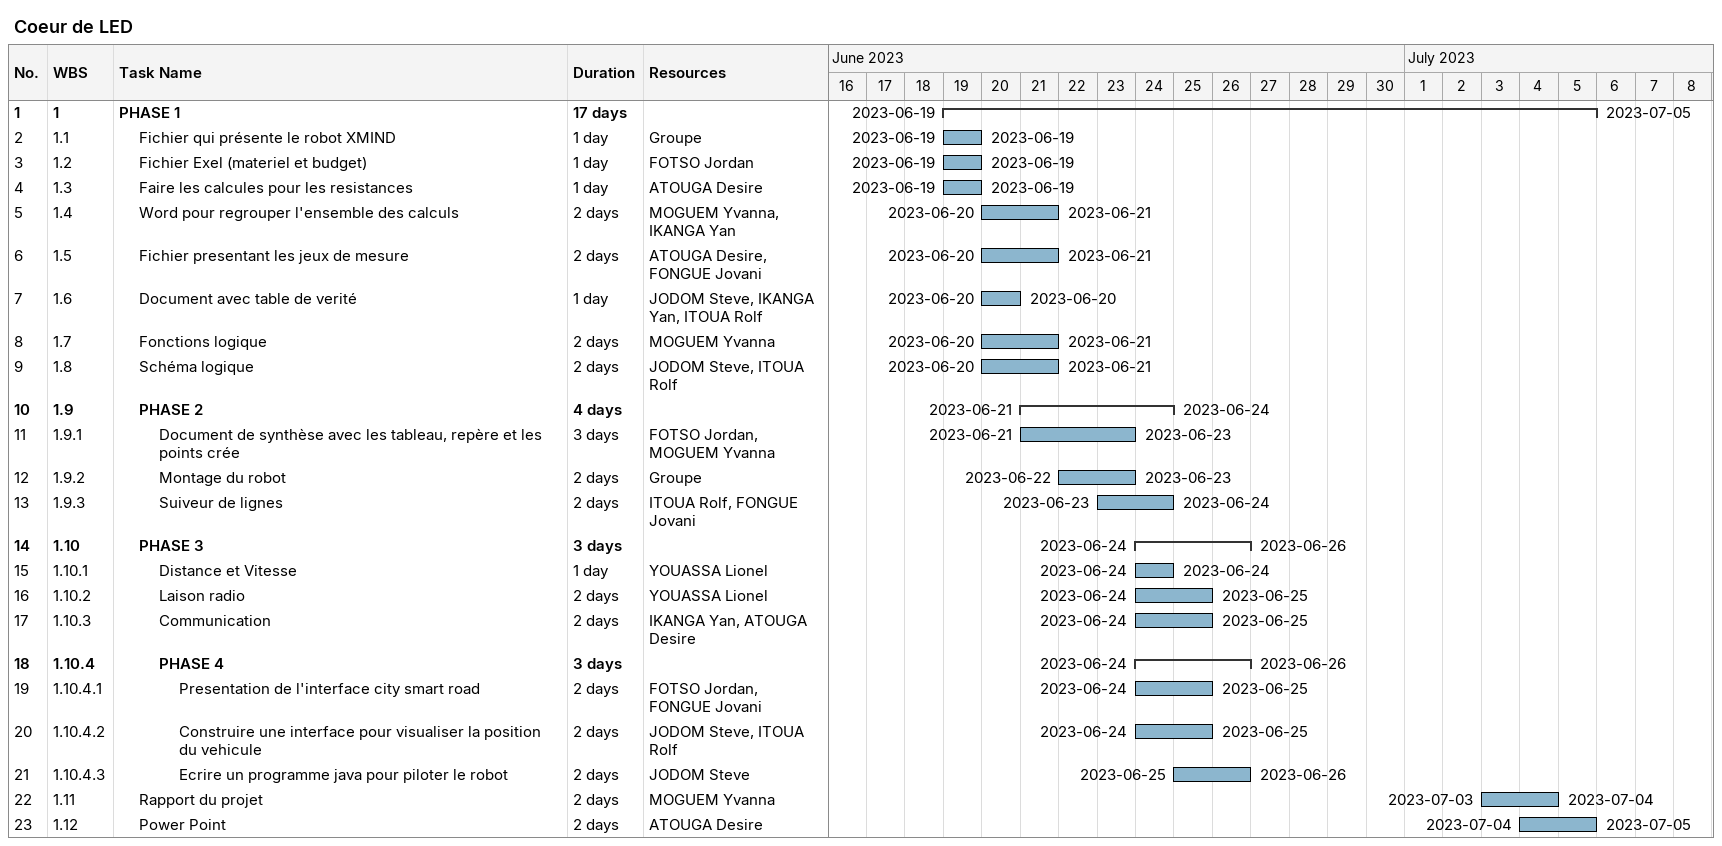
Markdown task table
Coeur de LED

| ID | WBS | Task | Duration | Start | Finish | Resources |
|---|---|---|---|---|---|---|
| 1 | 1 | **PHASE 1** | 17d | 2023-06-19 | 2023-07-05 |  |
| 2 | 1.1 | Fichier qui présente le robot XMIND | 1d | 2023-06-19 | 2023-06-19 | Groupe |
| 3 | 1.2 | Fichier Exel (materiel et budget) | 1d | 2023-06-19 | 2023-06-19 | FOTSO Jordan |
| 4 | 1.3 | Faire les calcules pour les resistances | 1d | 2023-06-19 | 2023-06-19 | ATOUGA Desire |
| 5 | 1.4 | Word pour regrouper l'ensemble des calculs | 2d | 2023-06-20 | 2023-06-21 | MOGUEM Yvanna, IKANGA Yan |
| 6 | 1.5 | Fichier presentant les jeux de mesure | 2d | 2023-06-20 | 2023-06-21 | ATOUGA Desire, FONGUE Jovani |
| 7 | 1.6 | Document avec table de verité | 1d | 2023-06-20 | 2023-06-20 | JODOM Steve, IKANGA Yan, ITOUA Rolf |
| 8 | 1.7 | Fonctions logique | 2d | 2023-06-20 | 2023-06-21 | MOGUEM Yvanna |
| 9 | 1.8 | Schéma logique | 2d | 2023-06-20 | 2023-06-21 | JODOM Steve, ITOUA Rolf |
| 10 | 1.9 | **PHASE 2** | 4d | 2023-06-21 | 2023-06-24 |  |
| 11 | 1.9.1 | Document de synthèse avec les tableau, repère et les points crée | 3d | 2023-06-21 | 2023-06-23 | FOTSO Jordan, MOGUEM Yvanna |
| 12 | 1.9.2 | Montage du robot | 2d | 2023-06-22 | 2023-06-23 | Groupe |
| 13 | 1.9.3 | Suiveur de lignes | 2d | 2023-06-23 | 2023-06-24 | ITOUA Rolf, FONGUE Jovani |
| 14 | 1.10 | **PHASE 3** | 3d | 2023-06-24 | 2023-06-26 |  |
| 15 | 1.10.1 | Distance et Vitesse | 1d | 2023-06-24 | 2023-06-24 | YOUASSA Lionel |
| 16 | 1.10.2 | Laison radio | 2d | 2023-06-24 | 2023-06-25 | YOUASSA Lionel |
| 17 | 1.10.3 | Communication | 2d | 2023-06-24 | 2023-06-25 | IKANGA Yan, ATOUGA Desire |
| 18 | 1.10.4 | **PHASE 4** | 3d | 2023-06-24 | 2023-06-26 |  |
| 19 | 1.10.4.1 | Presentation de l'interface city smart road | 2d | 2023-06-24 | 2023-06-25 | FOTSO Jordan, FONGUE Jovani |
| 20 | 1.10.4.2 | Construire une interface pour visualiser la position du vehicule | 2d | 2023-06-24 | 2023-06-25 | JODOM Steve, ITOUA Rolf |
| 21 | 1.10.4.3 | Ecrire un programme java pour piloter le robot | 2d | 2023-06-25 | 2023-06-26 | JODOM Steve |
| 22 | 1.11 | Rapport du projet | 2d | 2023-07-03 | 2023-07-04 | MOGUEM Yvanna |
| 23 | 1.12 | Power Point | 2d | 2023-07-04 | 2023-07-05 | ATOUGA Desire |
